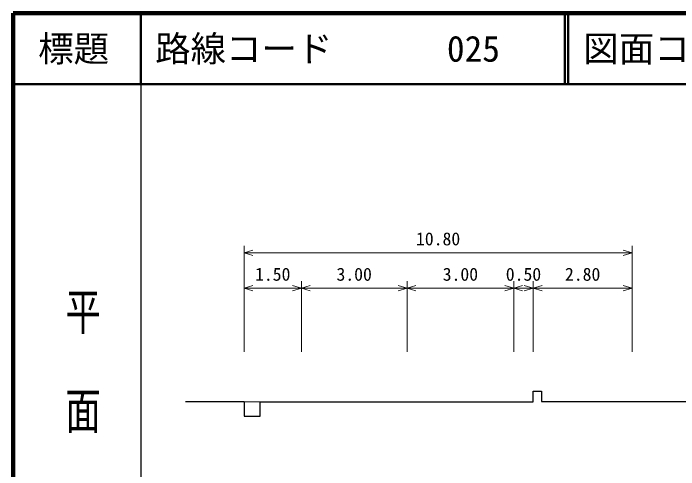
# Model space of a CAD drawing. Units: millimetres, scale not verified. Extents: x 40000 to 680000, y 20000 to 380000.
# Drawn here: x 40000 to 133828, y 315563 to 380000 of the extents above; entities that cross this region are included whole.
import ezdxf
from ezdxf.enums import TextEntityAlignment as Align

# ---------------------------------------------------------------- set-up
doc = ezdxf.new("R2010")
doc.units = ezdxf.units.MM
doc.header["$LTSCALE"] = 1000
for name, color, linetype, lineweight in [('M-BGD', 7, 'Continuous', 25), ('M-STR-HTXT', 7, 'Continuous', 13), ('M-TTL', 2, 'Continuous', 140), ('M-TTL-BAND', 7, 'Continuous', 25), ('M-TTL-LINE', 7, 'Continuous', 50)]:
    doc.layers.add(name, color=color, linetype=linetype, lineweight=lineweight)
doc.layers.add('M-TTL-TXT', color=7, linetype='Continuous')
doc.styles.add('@ＭＳ ゴシック', font='')
doc.styles.add('ＭＳ ゴシック', font='')
doc.styles.get('@ＭＳ ゴシック').set_extended_font_data('@MS Gothic')
doc.styles.get('ＭＳ ゴシック').set_extended_font_data('MS Gothic')

msp = doc.modelspace()

# ---------------------------------------------------------------- linework, layer by layer
at = {"layer": 'M-BGD'}
msp.add_line((72545, 325196), (74826, 325161), dxfattribs=at)
msp.add_lwpolyline([(64297, 325196), (72545, 325196), (72545, 323126), (74826, 323126), (74826, 325161), (113307, 325161), (113307, 326670), (114466, 326670), (114466, 325196), (135382, 325196)], dxfattribs=at)
at = {"layer": 'M-STR-HTXT'}
for p, q in [((72545, 332214), (72545, 347191)), ((127260, 332214), (127260, 347191)), ((72545, 346191), (73795, 346566)), ((127260, 346191), (126010, 346566)), ((72545, 346191), (127260, 346191)), ((72545, 346191), (73795, 345816)), ((127260, 346191), (126010, 345816)), ((72545, 341191), (73795, 341566)), ((80619, 341191), (79369, 341566)), ((80619, 332214), (80619, 342191)), ((80619, 341191), (81869, 341566)), ((95516, 341191), (94266, 341566)), ((95516, 332214), (95516, 342191)), ((95516, 341191), (96766, 341566)), ((110572, 341191), (109322, 341566)), ((110572, 332214), (110572, 342191)), ((110572, 341191), (111822, 341566)), ((113307, 341191), (112057, 341566)), ((113307, 332214), (113307, 342191)), ((113307, 341191), (114557, 341566)), ((127260, 341191), (126010, 341566)), ((72545, 341191), (80619, 341191)), ((72545, 341191), (73795, 340816)), ((80619, 341191), (79369, 340816)), ((80619, 341191), (95516, 341191)), ((80619, 341191), (81869, 340816)), ((95516, 341191), (94266, 340816)), ((95516, 341191), (110572, 341191)), ((95516, 341191), (96766, 340816)), ((110572, 341191), (109322, 340816)), ((110572, 341191), (113307, 341191)), ((110572, 341191), (111822, 340816)), ((113307, 341191), (112057, 340816)), ((113307, 341191), (127260, 341191)), ((113307, 341191), (114557, 340816)), ((127260, 341191), (126010, 340816))]:
    msp.add_line(p, q, dxfattribs=at)
at = {"layer": 'M-TTL'}
for p, q in [((40000, 380000), (40000, 20000)), ((680000, 380000), (40000, 380000))]:
    msp.add_line(p, q, dxfattribs=at)
at = {"layer": 'M-TTL-BAND'}
msp.add_line((58000, 370000), (58000, 20000), dxfattribs=at)
at = {"layer": 'M-TTL-LINE'}
for p, q in [((58000, 380000), (58000, 370000)), ((117750, 380000), (117750, 370000)), ((118250, 380000), (118250, 370000)), ((40000, 370000), (680000, 370000))]:
    msp.add_line(p, q, dxfattribs=at)

# ---------------------------------------------------------------- texts
at = {"layer": 'M-STR-HTXT', "style": 'ＭＳ ゴシック'}
for s, p in [('10.80', (99902, 346691)), ('1.50', (76582, 341691)), ('3.00', (88067, 341691)), ('3.00', (103044, 341691)), ('0.50', (111940, 341691)), ('2.80', (120284, 341691))]:
    msp.add_text(s, height=1833, dxfattribs=at).set_placement(p, align=Align.BOTTOM_CENTER)
at = {"layer": 'M-TTL-BAND', "style": '@ＭＳ ゴシック', "width": 1.4}
msp.add_text('平  面  図', height=3666, rotation=270, dxfattribs=at).set_placement((49777, 306475), align=Align.MIDDLE_RIGHT)
at = {"layer": 'M-TTL-TXT', "style": 'ＭＳ ゴシック'}
msp.add_text('標題', height=3666, dxfattribs=at).set_placement((48500, 375000), align=Align.MIDDLE_CENTER)
for s, p in [('路線コード', (60000, 375000)), ('025', (101142, 375000)), ('図面コード', (120380, 375000))]:
    msp.add_text(s, height=3666, dxfattribs=at).set_placement(p, align=Align.MIDDLE_LEFT)

doc.saveas('drawing.dxf')
